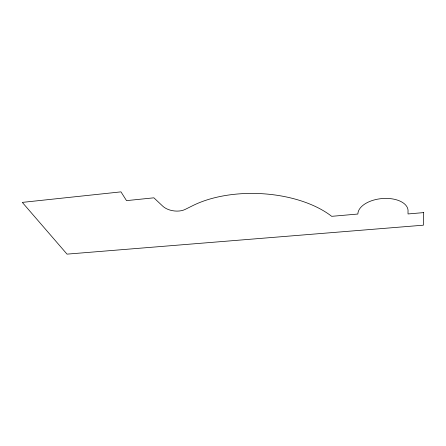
<?xml version="1.0" encoding="UTF-8"?>
<svg xmlns="http://www.w3.org/2000/svg" width="446" height="446" viewBox="0 0 446 446"><rect width="100%" height="100%" fill="white"/><g stroke="black" fill="none" stroke-linecap="round" stroke-linejoin="round"><path stroke-width="0.67" d="M423.7 212.603L423.427 225.18L67.023 254.131L22.3 202.389L120.972 191.869L126.508 200.628L153.881 197.818L162.779 206.191A14.701 8.546 8.1 0 0 185.107 209.442L192.973 205.539A91.592 48.921 2.6 0 1 331.696 216.332L357.87 214.035A25.171 13.971 -5.4 0 1 383.911 198.442A25.171 13.971 -5.4 0 1 408.006 211.805L408.034 213.952L423.7 212.603"/></g></svg>
